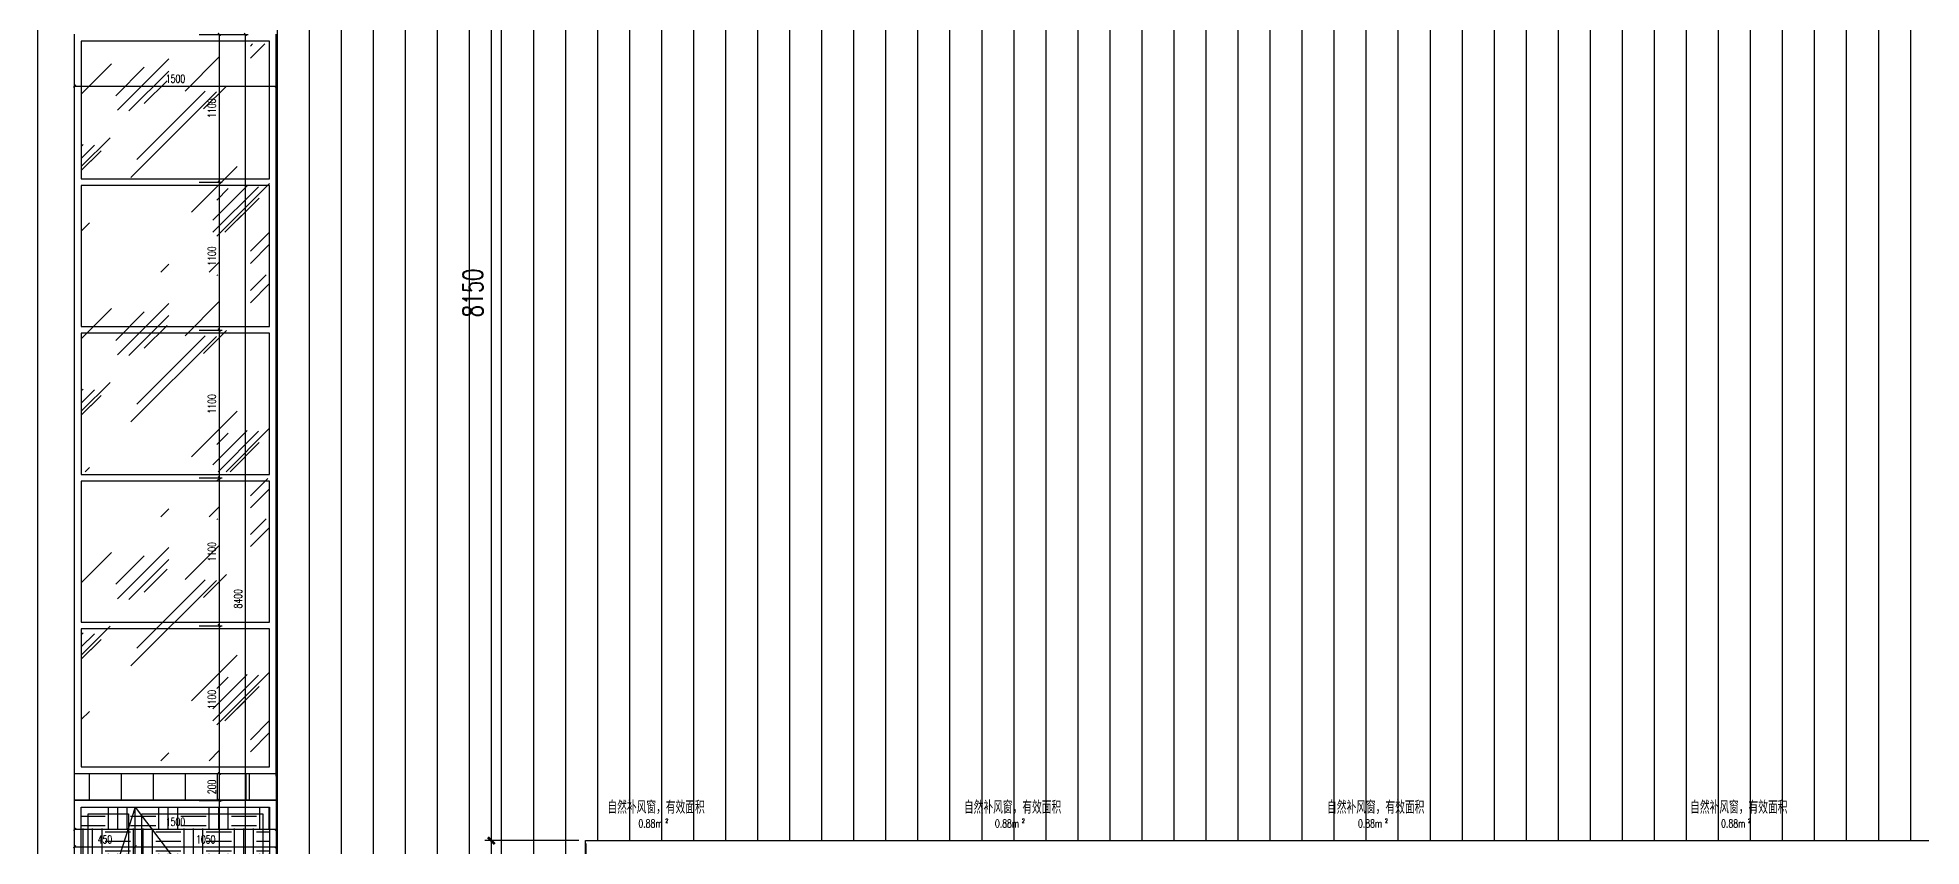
# Model space of a CAD drawing. Extents: x -2377130 to 293730, y -2 to 754590.
# Drawn here: x -186874 to -172867, y 519595 to 525612 of the extents above; entities that cross this region are included whole.
import ezdxf

# ---------------------------------------------------------------- set-up
doc = ezdxf.new("R2010")
doc.units = 0
doc.header["$LTSCALE"] = 1000
doc.header["$MEASUREMENT"] = 0
doc.layers.get('Defpoints').update_dxf_attribs({"color": 210})
for name, color, linetype in [('A-AXIS-DP', 126, 'Continuous'), ('A-HATCH-2', 251, 'Continuous'), ('A-LIN-V', 9, 'Continuous'), ('A-WINDOW', 140, 'Continuous'), ('A-门窗表显示尺寸', 160, 'Continuous'), ('SPACE', 7, 'Continuous'), ('SPACE_HATCH', 8, 'Continuous'), ('参考线', 8, 'Continuous')]:
    doc.layers.add(name, color=color, linetype=linetype)
doc.layers.add('A-WALL-HATCH', color=8, linetype='Continuous', lineweight=13)
doc.styles.add('_TCH_DIM_T3', font='SIMPLEX', dxfattribs={"width": 0.705882, "bigfont": 'GBCBIG'})
doc.styles.add('_TCH_SPACE', font='SIMPLEX', dxfattribs={"height": 5, "bigfont": 'GBCBIG'})
doc.styles.add('A-DIM_T3', font='SIMPLEX', dxfattribs={"width": 0.705882, "bigfont": 'GBCBIG'})
doc.dimstyles.new('_TCH_ARCH&&20', dxfattribs={"dimtxt": 59.5, "dimasz": 20, "dimexe": 20, "dimexo": 20, "dimgap": 25.25, "dimtad": 1, "dimdec": 0, "dimzin": 0, "dimdsep": 46, "dimtxsty": '_TCH_DIM_T3', "dimblk": 'ARCHTICK', "dimcen": 0.09, "dimclrt": 7, "dimazin": 2, "dimtfac": 1, "dimtdec": 0, "dimtix": 1, "dimtmove": 2, "dimatfit": 3, "dimfxl": 0, "dimtolj": 1, "dimtzin": 0, "dimarcsym": 0})
doc.dimstyles.new('A-DIM&&20', dxfattribs={"dimtxt": 59.5, "dimasz": 20, "dimexe": 20, "dimexo": 20, "dimgap": 25.25, "dimtad": 1, "dimdec": 0, "dimzin": 0, "dimdsep": 46, "dimtxsty": 'A-DIM_T3', "dimblk": 'ARCHTICK', "dimcen": 0.09, "dimclrt": 7, "dimazin": 2, "dimtfac": 1, "dimtdec": 0, "dimtix": 1, "dimtmove": 2, "dimatfit": 3, "dimfxl": 0, "dimtolj": 1, "dimtzin": 0, "dimarcsym": 0})

# ---------------------------------------------------------------- blocks, each defined once
blk = doc.blocks.new('_ArchTick')
at = {"color": 0, "linetype": 'ByBlock', "const_width": 0.4}
blk.add_lwpolyline([(-0.5, -0.5), (0.5, 0.5)], dxfattribs=at)
blk = doc.blocks.new('*D1203')
at = {"layer": 'A-门窗表显示尺寸', "color": 0, "lineweight": -2}
for p, q in [((-185673, 520137), (-185503, 520137)), ((-185523, 519937), (-185523, 520137)), ((-185673, 519937), (-185503, 519937))]:
    blk.add_line(p, q, dxfattribs=at)
at = {"layer": 'Defpoints', "color": 0}
for p in [(-185693, 520137), (-185523, 520137), (-185693, 519937)]:
    blk.add_point(p, dxfattribs=at)
at = {"layer": 'A-门窗表显示尺寸', "color": 0, "lineweight": -2, "xscale": 20, "yscale": 20, "zscale": 20}
for p, rotation in [((-185523, 520137), 90), ((-185523, 519937), 270)]:
    blk.add_blockref('_ArchTick', p, dxfattribs=dict(at, rotation=rotation))
at = {"layer": 'A-门窗表显示尺寸', "color": 7, "insert": (-185578, 520037), "char_height": 59.5, "attachment_point": 5, "rotation": 90, "style": '_TCH_DIM_T3'}
blk.add_mtext('\\A1;200', dxfattribs=at)
blk = doc.blocks.new('*D1204')
at = {"layer": 'A-门窗表显示尺寸', "color": 0, "lineweight": -2}
for p, q in [((-185673, 521237), (-185503, 521237)), ((-185523, 520137), (-185523, 521237)), ((-185673, 520137), (-185503, 520137))]:
    blk.add_line(p, q, dxfattribs=at)
at = {"layer": 'Defpoints', "color": 0}
for p in [(-185693, 521237), (-185523, 521237), (-185693, 520137)]:
    blk.add_point(p, dxfattribs=at)
at = {"layer": 'A-门窗表显示尺寸', "color": 0, "lineweight": -2, "xscale": 20, "yscale": 20, "zscale": 20}
for p, rotation in [((-185523, 521237), 90), ((-185523, 520137), 270)]:
    blk.add_blockref('_ArchTick', p, dxfattribs=dict(at, rotation=rotation))
at = {"layer": 'A-门窗表显示尺寸', "color": 7, "insert": (-185578, 520687), "char_height": 59.5, "attachment_point": 5, "rotation": 90, "style": '_TCH_DIM_T3'}
blk.add_mtext('\\A1;1100', dxfattribs=at)
blk = doc.blocks.new('*D1205')
at = {"layer": 'A-门窗表显示尺寸', "color": 0, "lineweight": -2}
for p, q in [((-185673, 522337), (-185503, 522337)), ((-185523, 521237), (-185523, 522337)), ((-185673, 521237), (-185503, 521237))]:
    blk.add_line(p, q, dxfattribs=at)
at = {"layer": 'Defpoints', "color": 0}
for p in [(-185693, 522337), (-185523, 522337), (-185693, 521237)]:
    blk.add_point(p, dxfattribs=at)
at = {"layer": 'A-门窗表显示尺寸', "color": 0, "lineweight": -2, "xscale": 20, "yscale": 20, "zscale": 20}
for p, rotation in [((-185523, 522337), 90), ((-185523, 521237), 270)]:
    blk.add_blockref('_ArchTick', p, dxfattribs=dict(at, rotation=rotation))
at = {"layer": 'A-门窗表显示尺寸', "color": 7, "insert": (-185578, 521787), "char_height": 59.5, "attachment_point": 5, "rotation": 90, "style": '_TCH_DIM_T3'}
blk.add_mtext('\\A1;1100', dxfattribs=at)
blk = doc.blocks.new('*D1206')
at = {"layer": 'A-门窗表显示尺寸', "color": 0, "lineweight": -2}
for p, q in [((-185673, 523437), (-185503, 523437)), ((-185523, 522337), (-185523, 523437)), ((-185673, 522337), (-185503, 522337))]:
    blk.add_line(p, q, dxfattribs=at)
at = {"layer": 'Defpoints', "color": 0}
for p in [(-185693, 523437), (-185523, 523437), (-185693, 522337)]:
    blk.add_point(p, dxfattribs=at)
at = {"layer": 'A-门窗表显示尺寸', "color": 0, "lineweight": -2, "xscale": 20, "yscale": 20, "zscale": 20}
for p, rotation in [((-185523, 523437), 90), ((-185523, 522337), 270)]:
    blk.add_blockref('_ArchTick', p, dxfattribs=dict(at, rotation=rotation))
at = {"layer": 'A-门窗表显示尺寸', "color": 7, "insert": (-185578, 522887), "char_height": 59.5, "attachment_point": 5, "rotation": 90, "style": '_TCH_DIM_T3'}
blk.add_mtext('\\A1;1100', dxfattribs=at)
blk = doc.blocks.new('*D1207')
at = {"layer": 'A-门窗表显示尺寸', "color": 0, "lineweight": -2}
for p, q in [((-185673, 524537), (-185503, 524537)), ((-185523, 523437), (-185523, 524537)), ((-185673, 523437), (-185503, 523437))]:
    blk.add_line(p, q, dxfattribs=at)
at = {"layer": 'Defpoints', "color": 0}
for p in [(-185693, 524537), (-185523, 524537), (-185693, 523437)]:
    blk.add_point(p, dxfattribs=at)
at = {"layer": 'A-门窗表显示尺寸', "color": 0, "lineweight": -2, "xscale": 20, "yscale": 20, "zscale": 20}
for p, rotation in [((-185523, 524537), 90), ((-185523, 523437), 270)]:
    blk.add_blockref('_ArchTick', p, dxfattribs=dict(at, rotation=rotation))
at = {"layer": 'A-门窗表显示尺寸', "color": 7, "insert": (-185578, 523987), "char_height": 59.5, "attachment_point": 5, "rotation": 90, "style": '_TCH_DIM_T3'}
blk.add_mtext('\\A1;1100', dxfattribs=at)
blk = doc.blocks.new('*D1208')
at = {"layer": 'A-门窗表显示尺寸', "color": 0, "lineweight": -2}
for p, q in [((-185673, 525637), (-185503, 525637)), ((-185523, 524537), (-185523, 525637)), ((-185673, 524537), (-185503, 524537))]:
    blk.add_line(p, q, dxfattribs=at)
at = {"layer": 'Defpoints', "color": 0}
for p in [(-185693, 525637), (-185523, 525637), (-185693, 524537)]:
    blk.add_point(p, dxfattribs=at)
at = {"layer": 'A-门窗表显示尺寸', "color": 0, "lineweight": -2, "xscale": 20, "yscale": 20, "zscale": 20}
for p, rotation in [((-185523, 525637), 90), ((-185523, 524537), 270)]:
    blk.add_blockref('_ArchTick', p, dxfattribs=dict(at, rotation=rotation))
at = {"layer": 'A-门窗表显示尺寸', "color": 7, "insert": (-185578, 525087), "char_height": 59.5, "attachment_point": 5, "rotation": 90, "style": '_TCH_DIM_T3'}
blk.add_mtext('\\A1;1100', dxfattribs=at)
blk = doc.blocks.new('*D1209')
at = {"layer": 'A-门窗表显示尺寸', "color": 0, "lineweight": -2}
for p, q in [((-185653, 525637), (-185309, 525637)), ((-185329, 517237), (-185329, 525637)), ((-185653, 517237), (-185309, 517237))]:
    blk.add_line(p, q, dxfattribs=at)
at = {"layer": 'Defpoints', "color": 0}
for p in [(-185673, 525637), (-185329, 525637), (-185673, 517237)]:
    blk.add_point(p, dxfattribs=at)
at = {"layer": 'A-门窗表显示尺寸', "color": 0, "lineweight": -2, "xscale": 20, "yscale": 20, "zscale": 20}
for p, rotation in [((-185329, 525637), 90), ((-185329, 517237), 270)]:
    blk.add_blockref('_ArchTick', p, dxfattribs=dict(at, rotation=rotation))
at = {"layer": 'A-门窗表显示尺寸', "color": 7, "insert": (-185384, 521437), "char_height": 59.5, "attachment_point": 5, "rotation": 90, "style": '_TCH_DIM_T3'}
blk.add_mtext('\\A1;8400', dxfattribs=at)
blk = doc.blocks.new('*D1210')
at = {"layer": 'A-门窗表显示尺寸', "color": 0, "lineweight": -2}
for p, q in [((-186599, 525103), (-186599, 525272)), ((-186599, 525252), (-185099, 525252)), ((-185099, 525103), (-185099, 525272))]:
    blk.add_line(p, q, dxfattribs=at)
at = {"layer": 'Defpoints', "color": 0}
for p in [(-185099, 525252), (-186599, 525083), (-185099, 525083)]:
    blk.add_point(p, dxfattribs=at)
at = {"layer": 'A-门窗表显示尺寸', "color": 0, "lineweight": -2, "xscale": 20, "yscale": 20, "zscale": 20, "rotation": 180}
blk.add_blockref('_ArchTick', (-186599, 525252), dxfattribs=at)
at = {"layer": 'A-门窗表显示尺寸', "color": 0, "lineweight": -2, "xscale": 20, "yscale": 20, "zscale": 20}
blk.add_blockref('_ArchTick', (-185099, 525252), dxfattribs=at)
at = {"layer": 'A-门窗表显示尺寸', "color": 7, "insert": (-185849, 525307), "char_height": 59.5, "attachment_point": 5, "style": 'A-DIM_T3'}
blk.add_mtext('\\A1;1500', dxfattribs=at)
blk = doc.blocks.new('*D1211')
at = {"layer": 'A-门窗表显示尺寸', "color": 0, "lineweight": -2}
for p, q in [((-185659, 519937), (-185503, 519937)), ((-185523, 517237), (-185523, 519937)), ((-185659, 517237), (-185503, 517237))]:
    blk.add_line(p, q, dxfattribs=at)
at = {"layer": 'Defpoints', "color": 0}
for p in [(-185679, 519937), (-185523, 519937), (-185679, 517237)]:
    blk.add_point(p, dxfattribs=at)
at = {"layer": 'A-门窗表显示尺寸', "color": 0, "lineweight": -2, "xscale": 20, "yscale": 20, "zscale": 20}
for p, rotation in [((-185523, 519937), 90), ((-185523, 517237), 270)]:
    blk.add_blockref('_ArchTick', p, dxfattribs=dict(at, rotation=rotation))
at = {"layer": 'A-门窗表显示尺寸', "color": 7, "insert": (-185578, 518587), "char_height": 59.5, "attachment_point": 5, "rotation": 90, "style": 'A-DIM_T3'}
blk.add_mtext('\\A1;2700', dxfattribs=at)
blk = doc.blocks.new('*D1212')
at = {"layer": 'A-门窗表显示尺寸', "color": 0, "lineweight": -2}
for p, q in [((-186599, 519443), (-186599, 519612)), ((-186599, 519592), (-186149, 519592)), ((-186149, 519443), (-186149, 519612))]:
    blk.add_line(p, q, dxfattribs=at)
at = {"layer": 'Defpoints', "color": 0}
for p in [(-186149, 519592), (-186599, 519423), (-186149, 519423)]:
    blk.add_point(p, dxfattribs=at)
at = {"layer": 'A-门窗表显示尺寸', "color": 0, "lineweight": -2, "xscale": 20, "yscale": 20, "zscale": 20, "rotation": 180}
blk.add_blockref('_ArchTick', (-186599, 519592), dxfattribs=at)
at = {"layer": 'A-门窗表显示尺寸', "color": 0, "lineweight": -2, "xscale": 20, "yscale": 20, "zscale": 20}
blk.add_blockref('_ArchTick', (-186149, 519592), dxfattribs=at)
at = {"layer": 'A-门窗表显示尺寸', "color": 7, "insert": (-186374, 519647), "char_height": 59.5, "attachment_point": 5, "style": 'A-DIM_T3'}
blk.add_mtext('\\A1;450', dxfattribs=at)
blk = doc.blocks.new('*D1213')
at = {"layer": 'A-门窗表显示尺寸', "color": 0, "lineweight": -2}
for p, q in [((-186149, 519443), (-186149, 519612)), ((-186149, 519592), (-185099, 519592)), ((-185099, 519443), (-185099, 519612))]:
    blk.add_line(p, q, dxfattribs=at)
at = {"layer": 'Defpoints', "color": 0}
for p in [(-185099, 519592), (-186149, 519423), (-185099, 519423)]:
    blk.add_point(p, dxfattribs=at)
at = {"layer": 'A-门窗表显示尺寸', "color": 0, "lineweight": -2, "xscale": 20, "yscale": 20, "zscale": 20, "rotation": 180}
blk.add_blockref('_ArchTick', (-186149, 519592), dxfattribs=at)
at = {"layer": 'A-门窗表显示尺寸', "color": 0, "lineweight": -2, "xscale": 20, "yscale": 20, "zscale": 20}
blk.add_blockref('_ArchTick', (-185099, 519592), dxfattribs=at)
at = {"layer": 'A-门窗表显示尺寸', "color": 7, "insert": (-185624, 519647), "char_height": 59.5, "attachment_point": 5, "style": 'A-DIM_T3'}
blk.add_mtext('\\A1;1050', dxfattribs=at)
blk = doc.blocks.new('*D1214')
at = {"layer": 'A-门窗表显示尺寸', "color": 0, "lineweight": -2}
for p, q in [((-186599, 519573), (-186599, 519742)), ((-186599, 519722), (-185099, 519722)), ((-185099, 519573), (-185099, 519742))]:
    blk.add_line(p, q, dxfattribs=at)
at = {"layer": 'Defpoints', "color": 0}
for p in [(-185099, 519722), (-186599, 519553), (-185099, 519553)]:
    blk.add_point(p, dxfattribs=at)
at = {"layer": 'A-门窗表显示尺寸', "color": 0, "lineweight": -2, "xscale": 20, "yscale": 20, "zscale": 20, "rotation": 180}
blk.add_blockref('_ArchTick', (-186599, 519722), dxfattribs=at)
at = {"layer": 'A-门窗表显示尺寸', "color": 0, "lineweight": -2, "xscale": 20, "yscale": 20, "zscale": 20}
blk.add_blockref('_ArchTick', (-185099, 519722), dxfattribs=at)
at = {"layer": 'A-门窗表显示尺寸', "color": 7, "insert": (-185849, 519777), "char_height": 59.5, "attachment_point": 5, "style": 'A-DIM_T3'}
blk.add_mtext('\\A1;1500', dxfattribs=at)
blk = doc.blocks.new('*D1241')
at = {"layer": 'A-门窗表显示尺寸', "color": 0, "lineweight": -2}
for p, q in [((-182799, 519617), (-182799, 519350)), ((-161899, 519617), (-161899, 519350)), ((-182799, 519370), (-161899, 519370))]:
    blk.add_line(p, q, dxfattribs=at)
at = {"layer": 'Defpoints', "color": 0}
for p in [(-182799, 519637), (-161899, 519637), (-161899, 519370)]:
    blk.add_point(p, dxfattribs=at)
at = {"layer": 'A-门窗表显示尺寸', "color": 0, "lineweight": -2, "xscale": 20, "yscale": 20, "zscale": 20, "rotation": 180}
blk.add_blockref('_ArchTick', (-182799, 519370), dxfattribs=at)
at = {"layer": 'A-门窗表显示尺寸', "color": 0, "lineweight": -2, "xscale": 20, "yscale": 20, "zscale": 20}
blk.add_blockref('_ArchTick', (-161899, 519370), dxfattribs=at)
at = {"layer": 'A-门窗表显示尺寸', "color": 7, "insert": (-172349, 519425), "char_height": 59.5, "attachment_point": 5, "style": 'A-DIM_T3'}
blk.add_mtext('\\A1;20900', dxfattribs=at)

msp = doc.modelspace()

# ---------------------------------------------------------------- hatches: boundary and pattern name
at = {"layer": 'A-HATCH-2'}
h = msp.add_hatch(dxfattribs=at)
h.set_pattern_fill('ANSI31', color=8, scale=150, angle=45)
h.set_pattern_definition([(90, (1553491.07, -100), (-238.125, 0), [])])
h.paths.add_polyline_path([(-186599.3, 520137.5), (-185099.3, 520137.5), (-185099.3, 519937.5), (-186599.3, 519937.5)])
at = {"layer": 'A-WALL-HATCH'}
h = msp.add_hatch(dxfattribs=at)
h.set_pattern_fill('玻璃2', color=8, scale=100)
h.set_pattern_definition([(45, (4567361.1, 40), (0, 1527.35065), [600, -360, 600, -360, 240, -523.28157]), (45, (4567331.1, 70), (0, 1527.35065), [480, -600, 360, -360, 420, -463.28157]), (45, (4567331.1, 160), (0, 1527.35065), [360, -720, 240, -360, 540, -463.28157]), (45, (4567421.1, 70), (0, 1527.35065), [360, -720, 300, -1303.2815]), (45, (4567511.1, 160), (0, 1527.35065), [180, -900, 120, -1483.2815]), (45, (4567361.1, 310), (0, 1527.35065), [120, -900, 120, -480, 300, -763.28157]), (45, (4567901.1, 220), (0, 1527.35065), [600, -900, 720, -475.28157]), (45, (4567901.1, 130), (0, 1527.35065), [840, -600, 900, -355.28157]), (45, (4568051.1, 250), (0, -1697.05627), [600, -840, 480, -763.28157]), (45, (4567961.1, 430), (0, 1527.35065), [300, -1200, 360, -823.28157]), (45, (4568141.1, 340), (0, 1527.35065), [240, -1200, 240, -1003.2815])])
h.paths.add_polyline_path([(-186549.3, 523867.5), (-185149.3, 523867.5), (-185149.3, 525567.5), (-186549.3, 525567.5)])
h = msp.add_hatch(dxfattribs=at)
h.set_pattern_fill('玻璃2', color=8, scale=100)
h.set_pattern_definition([(45, (4567361.1, -1780), (0, 1527.35065), [600, -360, 600, -360, 240, -523.28157]), (45, (4567331.1, -1750), (0, 1527.35065), [480, -600, 360, -360, 420, -463.28157]), (45, (4567331.1, -1660), (0, 1527.35065), [360, -720, 240, -360, 540, -463.28157]), (45, (4567421.1, -1750), (0, 1527.35065), [360, -720, 300, -1303.2815]), (45, (4567511.1, -1660), (0, 1527.35065), [180, -900, 120, -1483.2815]), (45, (4567361.1, -1510), (0, 1527.35065), [120, -900, 120, -480, 300, -763.28157]), (45, (4567901.1, -1600), (0, 1527.35065), [600, -900, 720, -475.28157]), (45, (4567901.1, -1690), (0, 1527.35065), [840, -600, 900, -355.28157]), (45, (4568051.1, -1570), (0, -1697.05627), [600, -840, 480, -763.28157]), (45, (4567961.1, -1390), (0, 1527.35065), [300, -1200, 360, -823.28157]), (45, (4568141.1, -1480), (0, 1527.35065), [240, -1200, 240, -1003.2815])])
h.paths.add_polyline_path([(-185149.3, 522332.5), (-186549.3, 522332.5), (-186549.3, 522047.5), (-185149.3, 522047.5)])
h.paths.add_polyline_path([(-186549.3, 522382.5), (-185149.3, 522382.5), (-185149.3, 523847.5), (-186549.3, 523847.5)])
h = msp.add_hatch(dxfattribs=at)
h.set_pattern_fill('玻璃2', color=8, scale=100)
h.set_pattern_definition([(45, (4567361.1, -3595), (0, 1527.35065), [600, -360, 600, -360, 240, -523.28157]), (45, (4567331.1, -3565), (0, 1527.35065), [480, -600, 360, -360, 420, -463.28157]), (45, (4567331.1, -3475), (0, 1527.35065), [360, -720, 240, -360, 540, -463.28157]), (45, (4567421.1, -3565), (0, 1527.35065), [360, -720, 300, -1303.2815]), (45, (4567511.1, -3475), (0, 1527.35065), [180, -900, 120, -1483.2815]), (45, (4567361.1, -3325), (0, 1527.35065), [120, -900, 120, -480, 300, -763.28157]), (45, (4567901.1, -3415), (0, 1527.35065), [600, -900, 720, -475.28157]), (45, (4567901.1, -3505), (0, 1527.35065), [840, -600, 900, -355.28157]), (45, (4568051.1, -3385), (0, -1697.05627), [600, -840, 480, -763.28157]), (45, (4567961.1, -3205), (0, 1527.35065), [300, -1200, 360, -823.28157]), (45, (4568141.1, -3295), (0, 1527.35065), [240, -1200, 240, -1003.2815])])
h.paths.add_polyline_path([(-186549.3, 520232.5), (-185149.3, 520232.5), (-185149.3, 522032.5), (-186549.3, 522032.5)])
at = {"layer": 'SPACE_HATCH'}
h = msp.add_hatch(dxfattribs=at)
h.set_pattern_fill('土壤', color=8, scale=50, style=0)
h.set_pattern_definition([(0, (1635941.07, 1e-09), (187.5, 187.5), [187.5, -187.5]), (0, (1635941.07, 70.31), (187.5, 187.5), [187.5, -187.5]), (0, (1635941.07, 140.63), (187.5, 187.5), [187.5, -187.5]), (90, (1635964.5, 164.06), (-187.5, 187.5), [187.5, -187.5]), (90, (1636034.82, 164.06), (-187.5, 187.5), [187.5, -187.5]), (90, (1636105.13, 164.06), (-187.5, 187.5), [187.5, -187.5])])
h.paths.add_polyline_path([(-185149.3, 517237.5), (-186549.3, 517237.5), (-186549.3, 519887.5), (-185149.3, 519887.5)])
h.paths.add_polyline_path([(-186139.6, 518964), (-185435.1, 518964), (-185435.1, 519094), (-186139.6, 519094)])
h.paths.add_polyline_path([(-185900.7, 518870.8), (-185675.3, 518870.8), (-185675.3, 518955), (-185900.7, 518955)])

# ---------------------------------------------------------------- linework, layer by layer
at = {"layer": 'A-AXIS-DP', "color": 8}
for p, q in [((-183500, 519637.5), (-183500, 527787.5)), ((-183500, 517237.5), (-183500, 519637.5))]:
    msp.add_line(p, q, dxfattribs=at)
at = {"layer": 'A-HATCH-2', "color": 8, "linetype": 'Continuous'}
for p, q in [((-186873.8, 517237.5), (-186873.8, 535687.5)), ((-185090.6, 517237.5), (-185090.6, 535695)), ((-184852.5, 517237.5), (-184852.5, 535694.9)), ((-184614.4, 517237.5), (-184614.4, 535694.9)), ((-184376.2, 517237.5), (-184376.2, 535694.8)), ((-184138.1, 517237.5), (-184138.1, 535694.7)), ((-183900, 517237.5), (-183900, 535694.6)), ((-183661.9, 517237.5), (-183661.9, 535694.6)), ((-183423.7, 517237.5), (-183423.7, 535694.5)), ((-183185.6, 517237.5), (-183185.6, 535694.4)), ((-182947.5, 517237.5), (-182947.5, 535694.4)), ((-182709.4, 519637.5), (-182709.4, 535694.3)), ((-182471.2, 519637.5), (-182471.2, 535694.2)), ((-182233.1, 519637.5), (-182233.1, 535694.1)), ((-181995, 519637.5), (-181995, 535694.1)), ((-181756.9, 519637.5), (-181756.9, 535694)), ((-181518.7, 519637.5), (-181518.7, 535693.9)), ((-181280.6, 519637.5), (-181280.6, 535693.9)), ((-181042.5, 519637.5), (-181042.5, 535693.8)), ((-180804.4, 519637.5), (-180804.4, 535693.7)), ((-180566.2, 519637.5), (-180566.2, 535693.7)), ((-180328.1, 519637.5), (-180328.1, 535693.6)), ((-180090, 519637.5), (-180090, 535693.5)), ((-179851.9, 519637.5), (-179851.9, 535693.4)), ((-179613.7, 519637.5), (-179613.7, 535693.4)), ((-179375.6, 519637.5), (-179375.6, 535693.3)), ((-179137.5, 519637.5), (-179137.5, 535693.2)), ((-178899.4, 519637.5), (-178899.4, 535693.2)), ((-178661.2, 519637.5), (-178661.2, 535693.1)), ((-178423.1, 519637.5), (-178423.1, 535693)), ((-178185, 519637.5), (-178185, 535692.9)), ((-177946.9, 519637.5), (-177946.9, 535692.9)), ((-177708.7, 519637.5), (-177708.7, 535692.8)), ((-177470.6, 519637.5), (-177470.6, 535692.7)), ((-177232.5, 519637.5), (-177232.5, 535692.7)), ((-176994.4, 519637.5), (-176994.4, 535692.6)), ((-176756.2, 519637.5), (-176756.2, 535692.5)), ((-176518.1, 519637.5), (-176518.1, 535692.4)), ((-176280, 519637.5), (-176280, 535692.4)), ((-176041.9, 519637.5), (-176041.9, 535692.3)), ((-175803.7, 519637.5), (-175803.7, 535692.2)), ((-175565.6, 519637.5), (-175565.6, 535692.2)), ((-175327.5, 519637.5), (-175327.5, 535692.1)), ((-175089.4, 519637.5), (-175089.4, 535692)), ((-174851.2, 519637.5), (-174851.2, 535692)), ((-174613.1, 519637.5), (-174613.1, 535691.9)), ((-174375, 519637.5), (-174375, 535691.8)), ((-174136.9, 519637.5), (-174136.9, 535691.7)), ((-173898.7, 519637.5), (-173898.7, 535691.7)), ((-173660.6, 519637.5), (-173660.6, 535691.6)), ((-173422.5, 519637.5), (-173422.5, 535691.5)), ((-173184.4, 519637.5), (-173184.4, 535691.5)), ((-172946.2, 519637.5), (-172946.2, 535691.4))]:
    msp.add_line(p, q, dxfattribs=at)
at = {"layer": 'A-LIN-V', "color": 8}
msp.add_line((-186599.3, 520137.5), (-185199.3, 520137.5), dxfattribs=at)
at = {"layer": 'A-WALL-HATCH', "color": 8}
msp.add_line((-185323.3, 519937.5), (-185323.3, 520137.5), dxfattribs=at)
at = {"layer": 'A-WINDOW', "color": 8}
for p, q in [((-186599.3, 520117.5), (-186599.3, 525637.5)), ((-185099.3, 520117.5), (-185099.3, 525637.5)), ((-186599.3, 520137.5), (-185099.3, 520137.5)), ((-186599.3, 519937.5), (-185099.3, 519937.5)), ((-186599.3, 517237.5), (-186599.3, 519937.5)), ((-185099.3, 519937.5), (-185099.3, 517237.5)), ((-186549.3, 517237.5), (-186549.3, 519887.5)), ((-186549.3, 519887.5), (-186149.3, 519887.5)), ((-186499.3, 517287.5), (-186499.3, 519837.5)), ((-186499.3, 519837.5), (-186199.3, 519837.5)), ((-186199.3, 519837.5), (-186199.3, 517287.5)), ((-186149.3, 517237.5), (-186149.3, 519887.5)), ((-186149.3, 519887.5), (-185149.3, 519887.5)), ((-186098.9, 517287.5), (-186098.9, 519837.5)), ((-186098.9, 519837.5), (-185199.3, 519837.5)), ((-185199.3, 519837.5), (-185199.3, 517287.5)), ((-185149.3, 519887.5), (-185149.3, 517237.5))]:
    msp.add_line(p, q, dxfattribs=at)
for points in [[(-186549.3, 524562.5), (-185149.3, 524562.5), (-185149.3, 525587.5), (-186549.3, 525587.5)], [(-186549.3, 523462.5), (-185149.3, 523462.5), (-185149.3, 524512.5), (-186549.3, 524512.5)], [(-186549.3, 522362.5), (-185149.3, 522362.5), (-185149.3, 523412.5), (-186549.3, 523412.5)], [(-186549.3, 522312.5), (-186549.3, 521262.5), (-185149.3, 521262.5), (-185149.3, 522312.5)], [(-186549.3, 520187.5), (-185149.3, 520187.5), (-185149.3, 521212.5), (-186549.3, 521212.5)], [(-186599.3, 520137.5), (-185099.3, 520137.5), (-185099.3, 519937.5), (-186599.3, 519937.5)]]:
    msp.add_lwpolyline(points, close=True, dxfattribs=at)
for points in [[(-186149.3, 519887.5), (-186549.3, 518640), (-186149.3, 517237.5)], [(-186149.3, 519887.5), (-185199.3, 518630), (-186149.3, 517237.5)]]:
    msp.add_lwpolyline(points, dxfattribs=at)

# ---------------------------------------------------------------- block references
at = {"layer": 'A-AXIS-DP', "color": 8, "xscale": 50, "yscale": 50, "zscale": 50}
for rotation in [90, 270]:
    msp.add_blockref('_ArchTick', (-183500, 519637.5), dxfattribs=dict(at, rotation=rotation))

# ---------------------------------------------------------------- texts
at = {"layer": 'A-AXIS-DP', "color": 8, "insert": (-183637.5, 523712.5), "char_height": 148.75, "attachment_point": 5, "rotation": 90, "style": '_TCH_DIM_T3'}
msp.add_mtext('\\A1;8150', dxfattribs=at)
at = {"layer": 'SPACE', "color": 8, "style": '_TCH_SPACE'}
for p in [(-182637, 519837.5), (-179986.2, 519837.5), (-179986.2, 519837.5), (-177286.2, 519837.5), (-177286.2, 519837.5), (-174586.2, 519837.5), (-174586.2, 519837.5)]:
    msp.add_text('自然补风窗，有效面积', height=96.45, dxfattribs=at).set_placement(p)
at = {"layer": 'SPACE', "color": 8, "style": '_TCH_SPACE', "width": 0.705882}
for s, height, p in [('0.88m', 59.5, (-182406.7, 519735.1)), ('2', 29.8, (-182206.7, 519770.1)), ('0.88m', 59.5, (-179755.9, 519735.1)), ('0.88m', 59.5, (-179755.9, 519735.1)), ('2', 29.8, (-179555.9, 519770.1)), ('2', 29.8, (-179555.9, 519770.1)), ('0.88m', 59.5, (-177055.9, 519735.1)), ('0.88m', 59.5, (-177055.9, 519735.1)), ('2', 29.8, (-176855.9, 519770.1)), ('2', 29.8, (-176855.9, 519770.1)), ('0.88m', 59.5, (-174355.9, 519735.1)), ('0.88m', 59.5, (-174355.9, 519735.1)), ('2', 29.8, (-174155.9, 519770.1)), ('2', 29.8, (-174155.9, 519770.1))]:
    msp.add_text(s, height=height, dxfattribs=at).set_placement(p)

# ---------------------------------------------------------------- dimensions: what is measured, and where the dimension line sits
at = {"layer": 'A-门窗表显示尺寸', "color": 8}
for p1, p2, distance, dimstyle, picture, middle in [((-185693.3, 524537.5), (-185693.3, 525637.5), -170, '_TCH_ARCH&&20', '*D1208', (-185578.3, 525087.5)), ((-185673.3, 517237.5), (-185673.3, 525637.5), -344.3, '_TCH_ARCH&&20', '*D1209', (-185383.9, 521437.5)), ((-186599.3, 525082.5), (-185099.3, 525082.5), 169.5, 'A-DIM&&20', '*D1210', (-185849.3, 525307)), ((-185693.3, 523437.5), (-185693.3, 524537.5), -170, '_TCH_ARCH&&20', '*D1207', (-185578.3, 523987.5)), ((-185693.3, 522337.5), (-185693.3, 523437.5), -170, '_TCH_ARCH&&20', '*D1206', (-185578.3, 522887.5)), ((-185693.3, 521237.5), (-185693.3, 522337.5), -170, '_TCH_ARCH&&20', '*D1205', (-185578.3, 521787.5)), ((-185693.3, 520137.5), (-185693.3, 521237.5), -170, '_TCH_ARCH&&20', '*D1204', (-185578.3, 520687.5)), ((-185693.3, 519937.5), (-185693.3, 520137.5), -170, '_TCH_ARCH&&20', '*D1203', (-185578.3, 520037.5)), ((-185679.3, 517237.5), (-185679.3, 519937.5), -156.1, 'A-DIM&&20', '*D1211', (-185578.3, 518587.5)), ((-186599.3, 519552.5), (-185099.3, 519552.5), 169.5, 'A-DIM&&20', '*D1214', (-185849.3, 519777)), ((-186599.3, 519422.5), (-186149.3, 519422.5), 169.5, 'A-DIM&&20', '*D1212', (-186374.3, 519647)), ((-186149.3, 519422.5), (-185099.3, 519422.5), 169.5, 'A-DIM&&20', '*D1213', (-185624.3, 519647))]:
    dim = msp.add_aligned_dim(p1=p1, p2=p2, distance=distance, dimstyle=dimstyle, dxfattribs=at)
    dim.commit()
    dim.dimension.update_dxf_attribs({"geometry": picture, "text_midpoint": middle})

# ---------------------------------------------------------------- next in the draw order: wipeouts: each hides what was drawn before it
at = {"color": 8}
msp.add_wipeout([(-182799.3, 517237.5), (-161899.3, 517237.5), (-161899.3, 519637.5), (-182799.3, 519637.5)], dxfattribs=at).dxf.layer = '参考线'

# ---------------------------------------------------------------- next in the draw order: linework, layer by layer
at = {"layer": 'A-AXIS-DP', "color": 8}
msp.add_line((-182849.3, 519637.5), (-183550, 519637.5), dxfattribs=at)
msp.add_line((-182849.3, 519637.5), (-183550, 519637.5), dxfattribs=at)
at = {"layer": 'A-WINDOW', "color": 8}
msp.add_lwpolyline([(-161899.3, 517237.5), (-182799.3, 517237.5), (-182799.3, 519637.5), (-161899.3, 519637.5)], close=True, dxfattribs=at)

# ---------------------------------------------------------------- next in the draw order: dimensions: what is measured, and where the dimension line sits
at = {"layer": 'A-门窗表显示尺寸', "color": 8}
dim = msp.add_aligned_dim(p1=(-182799.3, 519637.5), p2=(-161899.3, 519637.5), distance=-267.5, dimstyle='A-DIM&&20', dxfattribs=at)
dim.commit()
dim.dimension.update_dxf_attribs({"geometry": '*D1241', "text_midpoint": (-172349.3, 519425)})

doc.saveas('drawing.dxf')
